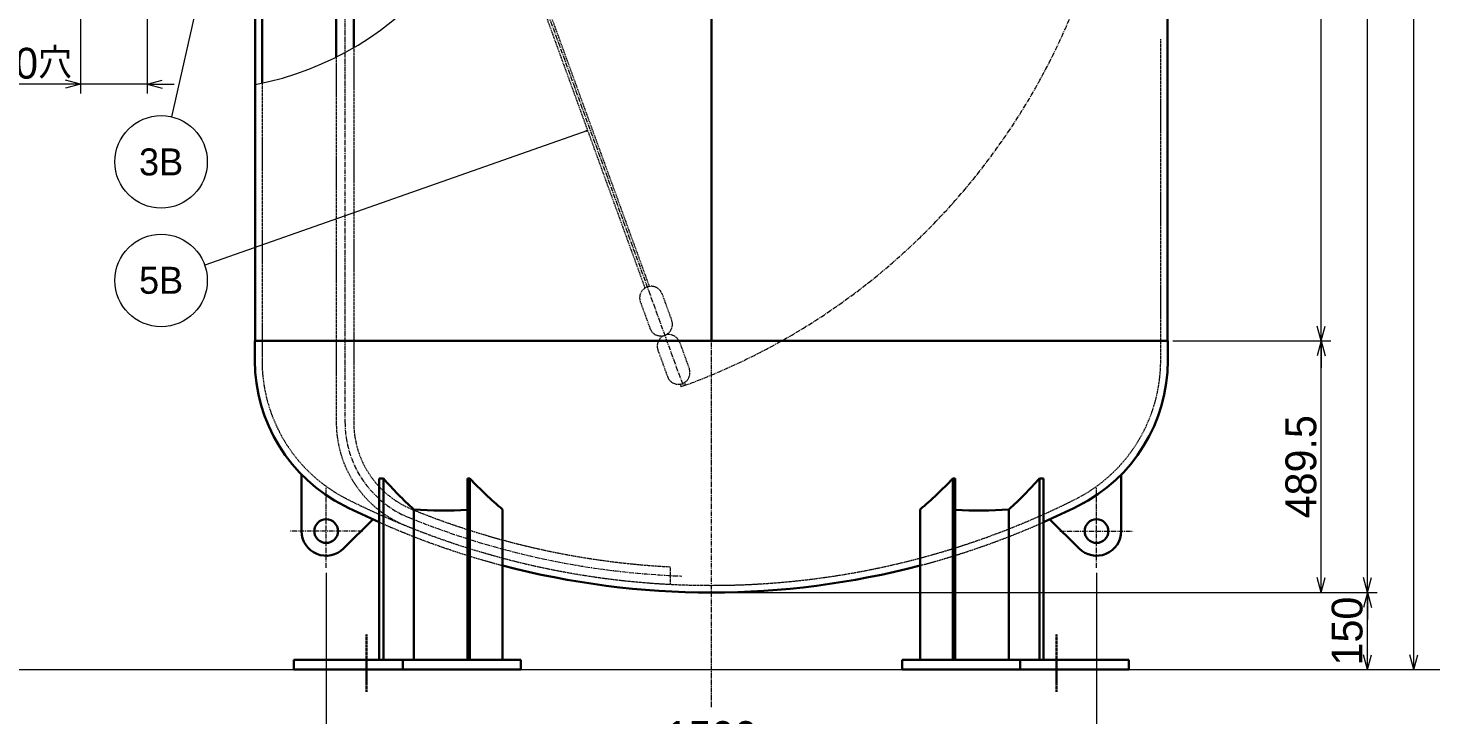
# Model space of a CAD drawing. Header units: millimetres. Extents: x -136 to 8579, y -139 to 6011.
# Drawn here: x 3506 to 6238, y 2024 to 3361 of the extents above; entities that cross this region are included whole.
import ezdxf
from ezdxf.enums import TextEntityAlignment as Align

# ---------------------------------------------------------------- set-up
doc = ezdxf.new("R2010")
doc.units = ezdxf.units.MM
doc.header["$LTSCALE"] = 0.5
doc.linetypes.add('CENTER2', pattern=[28.575, 19.05, -3.175, 3.175, -3.175])
doc.linetypes.add('HIDDEN2', pattern=[4.7625, 3.175, -1.5875])
doc.layers.get('Defpoints').update_dxf_attribs({"color": 151})
for name, color, linetype, lineweight in [('Center', 2, 'CENTER2', 9), ('Hidden', 7, 'HIDDEN2', 9), ('Item', 7, 'Continuous', 9), ('Line', 3, 'Continuous', 30), ('Size', 40, 'Continuous', 30), ('Text', 7, 'Continuous', 30)]:
    doc.layers.add(name, color=color, linetype=linetype, lineweight=lineweight)
doc.styles.get("Standard").update_dxf_attribs({"font": 'exthalf2.shx', "bigfont": 'extfont2.shx'})
doc.dimstyles.new('設計', dxfattribs={"dimtxt": 4, "dimasz": 0.001, "dimexe": 1.25, "dimexo": 0.625, "dimtad": 1, "dimdsep": 46, "dimtxsty": 'Standard', "dimblk": '30a', "dimcen": 0, "dimadec": 0, "dimazin": 0, "dimtfac": 1, "dimtofl": 0, "dimtmove": 0, "dimatfit": 3, "dimldrblk": '30a', "dimfxl": 1, "dimlwd": 9, "dimlwe": 9, "dimarcsym": 0})

# ---------------------------------------------------------------- blocks, each defined once
blk = doc.blocks.new('30a')
at = {"color": 0, "linetype": 'ByBlock', "lineweight": -2}
for q in [(-3500, 0), (-1932, 518), (-1932, -518)]:
    blk.add_line((0, 0), q, dxfattribs=at)
blk = doc.blocks.new('*D59')
at = {"layer": 'Defpoints', "color": 0, "transparency": 16777216}
for p in [(3608.3, 3406), (3738.3, 3406), (3738.3, 3252)]:
    blk.add_point(p, dxfattribs=at)
at = {"layer": 'Size', "color": 0, "lineweight": 9, "transparency": 16777216}
for p, q in [((3608.3, 3396.6), (3608.3, 3233.3)), ((3738.3, 3396.6), (3738.3, 3233.3)), ((3608.3, 3252), (3351.1, 3252)), ((3738.3, 3252), (3608.3, 3252)), ((3608.3, 3252), (3608.3, 3252)), ((3608.3, 3252), (3608.3, 3252)), ((3738.3, 3252), (3738.3, 3252)), ((3738.3, 3252), (3738.3, 3252))]:
    blk.add_line(p, q, dxfattribs=at)
at = {"layer": 'Size', "color": 0, "lineweight": 9, "transparency": 16777216, "xscale": 0.015, "yscale": 0.015, "zscale": 0.015}
blk.add_blockref('30a', (3608.3, 3252), dxfattribs=at)
at = {"layer": 'Size', "color": 0, "lineweight": 9, "transparency": 16777216, "xscale": 0.015, "yscale": 0.015, "zscale": 0.015, "rotation": 180}
blk.add_blockref('30a', (3738.3, 3252), dxfattribs=at)
at = {"layer": 'Size', "color": 0, "transparency": 16777216, "insert": (3460.5, 3291.4), "char_height": 60, "attachment_point": 5}
blk.add_mtext('%%C130穴', dxfattribs=at)
blk = doc.blocks.new('*D63')
at = {"layer": 'Defpoints', "color": 0, "transparency": 16777216}
for p in [(5725.7, 2752), (6024.4, 2752), (4836.7, 2262.5)]:
    blk.add_point(p, dxfattribs=at)
at = {"layer": 'Size', "color": 0, "lineweight": 9, "transparency": 16777216}
for p, q in [((5735.1, 2752), (6043.1, 2752)), ((6024.4, 2262.5), (6024.4, 2752)), ((4846.1, 2262.5), (6043.1, 2262.5))]:
    blk.add_line(p, q, dxfattribs=at)
at = {"layer": 'Size', "color": 0, "lineweight": 9, "transparency": 16777216, "xscale": 0.015, "yscale": 0.015, "zscale": 0.015}
for p, rotation in [((6024.4, 2752), 90), ((6024.4, 2262.5), 270)]:
    blk.add_blockref('30a', p, dxfattribs=dict(at, rotation=rotation))
at = {"layer": 'Size', "color": 0, "transparency": 16777216, "insert": (5985, 2507.3), "char_height": 60, "attachment_point": 5, "rotation": 90}
blk.add_mtext('489.5', dxfattribs=at)
blk = doc.blocks.new('*D64')
at = {"layer": 'Defpoints', "color": 0, "transparency": 16777216}
for p in [(5725.7, 5020), (6024.4, 5020), (5725.7, 2752)]:
    blk.add_point(p, dxfattribs=at)
at = {"layer": 'Size', "color": 0, "lineweight": 9, "transparency": 16777216}
for p, q in [((5735.1, 5020), (6043.1, 5020)), ((6024.4, 2752), (6024.4, 5020)), ((5735.1, 2752), (6043.1, 2752))]:
    blk.add_line(p, q, dxfattribs=at)
at = {"layer": 'Size', "color": 0, "lineweight": 9, "transparency": 16777216, "xscale": 0.015, "yscale": 0.015, "zscale": 0.015}
for p, rotation in [((6024.4, 5020), 90), ((6024.4, 2752), 270)]:
    blk.add_blockref('30a', p, dxfattribs=dict(at, rotation=rotation))
at = {"layer": 'Size', "color": 0, "transparency": 16777216, "insert": (5985, 3886), "char_height": 60, "attachment_point": 5, "rotation": 90}
blk.add_mtext('2268', dxfattribs=at)
blk = doc.blocks.new('*D66')
at = {"layer": 'Defpoints', "color": 0, "transparency": 16777216}
for p in [(4836.7, 2262.5), (6114.4, 2262.5), (5649.9, 2112.5)]:
    blk.add_point(p, dxfattribs=at)
at = {"layer": 'Size', "color": 0, "lineweight": 9, "transparency": 16777216}
for p, q in [((4846.1, 2262.5), (6133.1, 2262.5)), ((6114.4, 2112.5), (6114.4, 2262.5))]:
    blk.add_line(p, q, dxfattribs=at)
at = {"layer": 'Size', "color": 0, "lineweight": 9, "transparency": 16777216, "xscale": 0.015, "yscale": 0.015, "zscale": 0.015}
for p, rotation in [((6114.4, 2262.5), 90), ((6114.4, 2112.5), 270)]:
    blk.add_blockref('30a', p, dxfattribs=dict(at, rotation=rotation))
at = {"layer": 'Size', "color": 0, "transparency": 16777216, "insert": (6075, 2187.5), "char_height": 60, "attachment_point": 5, "rotation": 90}
blk.add_mtext('150', dxfattribs=at)
blk = doc.blocks.new('*D67')
at = {"layer": 'Defpoints', "color": 0, "transparency": 16777216}
for p in [(4836.7, 5509.5), (6114.4, 5509.5), (4836.7, 2262.5)]:
    blk.add_point(p, dxfattribs=at)
at = {"layer": 'Size', "color": 0, "lineweight": 9, "transparency": 16777216}
for p, q in [((4846.1, 5509.5), (6133.1, 5509.5)), ((6114.4, 2262.5), (6114.4, 5509.5)), ((4846.1, 2262.5), (6133.1, 2262.5))]:
    blk.add_line(p, q, dxfattribs=at)
at = {"layer": 'Size', "color": 0, "lineweight": 9, "transparency": 16777216, "xscale": 0.015, "yscale": 0.015, "zscale": 0.015}
for p, rotation in [((6114.4, 5509.5), 90), ((6114.4, 2262.5), 270)]:
    blk.add_blockref('30a', p, dxfattribs=dict(at, rotation=rotation))
at = {"layer": 'Size', "color": 0, "transparency": 16777216, "insert": (6075, 3886), "char_height": 60, "attachment_point": 5, "rotation": 90}
blk.add_mtext('3247', dxfattribs=at)
blk = doc.blocks.new('*D68')
at = {"layer": 'Defpoints', "color": 0, "transparency": 16777216}
for p in [(4836.7, 5509.5), (6204.4, 5509.5), (5649.9, 2112.5)]:
    blk.add_point(p, dxfattribs=at)
at = {"layer": 'Size', "color": 0, "lineweight": 9, "transparency": 16777216}
for p, q in [((4846.1, 5509.5), (6223.1, 5509.5)), ((6204.4, 2112.5), (6204.4, 5509.5))]:
    blk.add_line(p, q, dxfattribs=at)
at = {"layer": 'Size', "color": 0, "lineweight": 9, "transparency": 16777216, "xscale": 0.015, "yscale": 0.015, "zscale": 0.015}
for p, rotation in [((6204.4, 5509.5), 90), ((6204.4, 2112.5), 270)]:
    blk.add_blockref('30a', p, dxfattribs=dict(at, rotation=rotation))
at = {"layer": 'Size', "color": 0, "transparency": 16777216, "insert": (6165, 3811), "char_height": 60, "attachment_point": 5, "rotation": 90}
blk.add_mtext('(3397)', dxfattribs=at)
blk = doc.blocks.new('*D70')
at = {"layer": 'Defpoints', "color": 0, "transparency": 16777216}
for p in [(4086.7, 2310.4), (5586.7, 2310.4), (5586.7, 1942.4)]:
    blk.add_point(p, dxfattribs=at)
at = {"layer": 'Size', "color": 0, "lineweight": 9, "transparency": 16777216}
for p, q in [((4086.7, 2301.1), (4086.7, 1923.7)), ((5586.7, 2301.1), (5586.7, 1923.7)), ((4086.7, 1942.4), (5586.7, 1942.4))]:
    blk.add_line(p, q, dxfattribs=at)
at = {"layer": 'Size', "color": 0, "lineweight": 9, "transparency": 16777216, "xscale": 0.015, "yscale": 0.015, "zscale": 0.015, "rotation": 180}
blk.add_blockref('30a', (4086.7, 1942.4), dxfattribs=at)
at = {"layer": 'Size', "color": 0, "lineweight": 9, "transparency": 16777216, "xscale": 0.015, "yscale": 0.015, "zscale": 0.015}
blk.add_blockref('30a', (5586.7, 1942.4), dxfattribs=at)
at = {"layer": 'Size', "color": 0, "transparency": 16777216, "insert": (4836.7, 1981.8), "char_height": 60, "attachment_point": 5}
blk.add_mtext('1500', dxfattribs=at)

msp = doc.modelspace()

# ---------------------------------------------------------------- linework, layer by layer
at = {"layer": 'Center', "color": 2}
for p, q in [((4836.71871, 2039.50549), (4836.71871, 5615.64992)), ((4123.31871, 3586.00741), (4123.31871, 2593.66721)), ((4086.71871, 2310.42898), (4086.71871, 2466.15816)), ((5586.71871, 2310.42898), (5586.71871, 2467.46783)), ((4158.35335, 2382.06362), (4015.08408, 2382.06362)), ((5515.08408, 2382.06362), (5658.35334, 2382.06362))]:
    msp.add_line(p, q, dxfattribs=at)
at = {"layer": 'Center', "color": 4}
msp.add_line((4244.98073, 4139.72442), (4781.95235, 2664.407), dxfattribs=at)
msp.add_arc((4337.32617, 3886.00741), 1300, 290, 70, dxfattribs=at)
at = {"layer": 'Center', "color": 2}
for centre, radius, start, end in [((4323.31871, 2593.66721), 200, 180, 247.921518), ((4836.71871, 3859.38241), 1565.875, 247.921518, 267.88507862)]:
    msp.add_arc(centre, radius, start, end, dxfattribs=at)
at = {"layer": 'Hidden', "color": 4}
for p, q in [((4716.22102, 2858.15946), (4419.53395, 3673.30049)), ((4707.76382, 2855.08123), (4415.01731, 3659.39562)), ((4740.67562, 2843.59994), (4759.48673, 2791.91685)), ((4698.38945, 2828.20903), (4717.20056, 2776.52594)), ((4732.59146, 2734.23977), (4751.40257, 2682.55668)), ((4774.87763, 2749.63068), (4793.68874, 2697.94758)), ((4775.85701, 2667.99713), (4777.72259, 2662.87149)), ((4786.18, 2665.94974), (4777.72259, 2662.87149)), ((4784.3144, 2671.07541), (4786.18, 2665.94974))]:
    msp.add_line(p, q, dxfattribs=at)
at = {"layer": 'Hidden', "color": 3}
for p, q in [((5711.71871, 2713.95968), (5711.71871, 3339.75442)), ((4140.31871, 3323.09688), (4140.31871, 2593.66721)), ((4106.31871, 3304.7171), (4106.31871, 2593.66721)), ((3961.71871, 3253.58567), (3961.71871, 2713.95968)), ((4756.71871, 2312.5748), (4756.71871, 2278.5637))]:
    msp.add_line(p, q, dxfattribs=at)
at = {"layer": 'Hidden', "color": 2, "lineweight": 30}
for p, q in [((4164.96727, 2069.50741), (4164.96727, 2181.50741)), ((5508.47015, 2069.50741), (5508.47015, 2181.50741))]:
    msp.add_line(p, q, dxfattribs=at)
at = {"layer": 'Hidden', "color": 4}
for centre, start, end in [((4719.53253, 2835.90449), 20, 200), ((4738.34364, 2784.22139), 200, 20), ((4753.73455, 2741.93523), 20, 200), ((4772.54566, 2690.25213), 200, 20)]:
    msp.add_arc(centre, 22.5, start, end, dxfattribs=at)
at = {"layer": 'Hidden', "color": 3}
for centre, radius, start, end in [((4263.94371, 2713.95968), 302.225, 180, 243.432402), ((5409.49371, 2713.95968), 302.225, 296.567598, 0), ((4323.31871, 2593.66721), 217, 180, 247.921518), ((4323.31871, 2593.66721), 183, 180, 247.921518), ((4836.71871, 3859.38241), 1582.875, 243.432402, 296.567598), ((4836.71871, 3859.38241), 1548.875, 247.921518, 267.03933317), ((4836.71871, 3859.38241), 1596.875, 246.098343, 255.249298), ((4836.71871, 3859.38241), 1596.875, 284.750702, 293.901657)]:
    msp.add_arc(centre, radius, start, end, dxfattribs=at)
at = {"layer": 'Item', "color": 7, "lineweight": 9}
for centre in [(3765.2244, 3100.46715), (3765.2244, 2869.71902)]:
    msp.add_circle(centre, 90, dxfattribs=at)
at = {"layer": 'Line', "color": 3}
for p, q in [((4836.71871, 5020.0074), (4836.71871, 2752.00741)), ((5725.11871, 2752.00741), (5725.11871, 5020.0074)), ((3948.31871, 3647.00741), (3948.31871, 2752.00741)), ((3961.71871, 3647.00741), (3961.71871, 3253.58567)), ((4106.31871, 3586.00741), (4106.31871, 3304.7171)), ((4140.31871, 3586.00741), (4140.31871, 3323.09688)), ((3947.71871, 2752.00741), (5725.71871, 2752.00741)), ((3947.71871, 2752.00741), (3947.71871, 2713.95968)), ((5725.71871, 2752.00741), (5725.71871, 2713.95968)), ((4038.71871, 2382.06362), (4038.71871, 2491.98682)), ((5634.71871, 2382.06362), (5634.71871, 2491.98682)), ((4189.71601, 2131.50741), (4189.71601, 2484.15205)), ((4198.02832, 2484.15205), (4189.71601, 2484.15205)), ((4198.02832, 2131.50741), (4198.02832, 2484.15205)), ((4361.70121, 2131.50741), (4361.70121, 2484.15205)), ((4366.4927, 2484.15205), (4361.70121, 2484.15205)), ((4366.4927, 2131.50741), (4366.4927, 2484.15205)), ((5306.94472, 2131.50741), (5306.94472, 2484.15205)), ((5306.94472, 2484.15205), (5311.73622, 2484.15205)), ((5311.73622, 2131.50741), (5311.73622, 2484.15205)), ((5475.40911, 2131.50741), (5475.40911, 2484.15205)), ((5475.40911, 2484.15205), (5483.72142, 2484.15205)), ((5483.72142, 2131.50741), (5483.72142, 2484.15205)), ((4120.65984, 2348.12249), (4177.47549, 2404.93814)), ((4257.26835, 2131.50741), (4257.26835, 2424.109)), ((4430.13231, 2131.50741), (4430.13231, 2424.109)), ((5243.30511, 2131.50741), (5243.30511, 2424.109)), ((5416.16908, 2131.50741), (5416.16908, 2424.109)), ((5552.77759, 2348.12249), (5495.96194, 2404.93814)), ((4465.48765, 2131.50741), (4023.54592, 2131.50741)), ((4023.54592, 2131.50741), (4023.54592, 2112.50741)), ((4235.67795, 2131.50741), (4235.67795, 2112.50741)), ((4465.48765, 2131.50741), (4465.48765, 2112.50741)), ((5207.94977, 2131.50741), (5207.94977, 2112.50741)), ((5207.94977, 2131.50741), (5649.89151, 2131.50741)), ((5437.75948, 2131.50741), (5437.75948, 2112.50741)), ((5649.89151, 2131.50741), (5649.89151, 2112.50741)), ((4465.48765, 2112.50741), (4023.54592, 2112.50741)), ((5207.94977, 2112.50741), (5649.89151, 2112.50741))]:
    msp.add_line(p, q, dxfattribs=at)
at = {"layer": 'Line', "color": 7, "lineweight": 9}
msp.add_line((227.30787, 2112.50741), (6401.90409, 2112.50741), dxfattribs=at)
at = {"layer": 'Line', "color": 3}
for centre in [(4086.71871, 2382.06362), (5586.71871, 2382.06362)]:
    msp.add_circle(centre, 23, dxfattribs=at)
at = {"layer": 'Line', "color": 3, "lineweight": 9}
msp.add_arc((3829.60376, 3857.23817), 617.9407, 281.07617152, 78.9238289, dxfattribs=at)
at = {"layer": 'Line', "color": 3}
for centre, radius, start, end in [((4263.94371, 2713.95968), 316.225, 180, 243.432402), ((5409.49371, 2713.95968), 316.225, 296.567598, 0), ((4814.94167, 3033.56934), 826.10015, 221.687963, 227.540611), ((4959.82895, 3049.28165), 819.40184, 223.605222, 229.726042), ((4713.60847, 3049.28165), 819.40184, 310.273958, 316.394778), ((4858.49575, 3033.56934), 826.10015, 312.459389, 318.312037), ((4836.71871, 3859.38241), 1596.875, 243.432402, 246.098343), ((4316.65214, 3234.73942), 812.80263, 265.810207, 273.17721), ((5356.78529, 3234.73942), 812.80263, 266.82279, 274.189793), ((4836.71871, 3859.38241), 1596.875, 293.901657, 296.567598), ((4086.71871, 2382.06362), 48, 180, 315), ((5586.71871, 2382.06362), 48, 225, 0), ((4836.71871, 3859.38241), 1596.875, 255.249298, 284.750702)]:
    msp.add_arc(centre, radius, start, end, dxfattribs=at)

# ---------------------------------------------------------------- texts
at = {"layer": 'Text'}
for s, p in [('3B', (3765.2244, 3100.46715)), ('5B', (3765.2244, 2869.71902))]:
    msp.add_text(s, height=52.5, dxfattribs=at).set_placement(p, align=Align.MIDDLE)

# ---------------------------------------------------------------- dimensions: what is measured, and where the dimension line sits
at = {"layer": 'Size'}
for base, p1, p2, override, picture, middle in [((6114.39116, 5509.5074), (4836.71871, 2262.50741), (4836.71871, 5509.5074), {"dimscale": 15, "dimlfac": 1, "dimtmove": 1}, '*D67', (6075.01616, 3886.00741)), ((6204.39116, 5509.5074), (5649.89151, 2112.50741), (4836.71871, 5509.5074), {"dimscale": 15, "dimlfac": 1, "dimpost": '(<>)', "dimse1": 1}, '*D68', (6165.01616, 3811.00741)), ((6024.39116, 5020.0074), (5725.71871, 2752.00741), (5725.71871, 5020.0074), {"dimscale": 15, "dimlfac": 1, "dimtmove": 1}, '*D64', (5985.01616, 3886.00741)), ((6024.39116, 2752.00741), (4836.71871, 2262.50741), (5725.71871, 2752.00741), {"dimscale": 15, "dimlfac": 1}, '*D63', (5985.01616, 2507.25741)), ((6114.39116, 2262.50741), (5649.89151, 2112.50741), (4836.71871, 2262.50741), {"dimscale": 15, "dimlfac": 1, "dimse1": 1}, '*D66', (6075.01616, 2187.50741))]:
    dim = msp.add_linear_dim(base=base, p1=p1, p2=p2, angle=90, dimstyle='設計', override=override, dxfattribs=at)
    dim.commit()
    dim.dimension.update_dxf_attribs({"geometry": picture, "text_midpoint": middle})
dim = msp.add_linear_dim(base=(3738.31872, 3252.04354), p1=(3608.31872, 3406.00741), p2=(3738.31872, 3406.00741), dimstyle='設計', override={"dimscale": 15, "dimlfac": 1, "dimpost": '%%C<>穴'}, dxfattribs=at)
dim.commit()
dim.dimension.update_dxf_attribs({"geometry": '*D59', "text_midpoint": (3460.48199, 3252.04354), "dimtype": 160})
dim = msp.add_linear_dim(base=(5586.71871, 1942.42607), p1=(4086.71871, 2310.42898), p2=(5586.71871, 2310.42898), dimstyle='設計', override={"dimscale": 15, "dimlfac": 1}, dxfattribs=at)
dim.commit()
dim.dimension.update_dxf_attribs({"geometry": '*D70', "text_midpoint": (4836.71871, 1981.80107)})

# ---------------------------------------------------------------- leaders
at = {"layer": 'Item', "color": 7}
for points in [[(3893.75493, 3665.00741), (3785.20369, 3188.22151)], [(4596.19454, 3161.61529), (3850.13793, 2899.54674)]]:
    msp.add_leader(points, dimstyle='設計', override={"dimscale": 1.053864, "dimgap": 0.625, "dimtad": 1, "dimclrd": 7}, dxfattribs=at)

doc.saveas('drawing.dxf')
